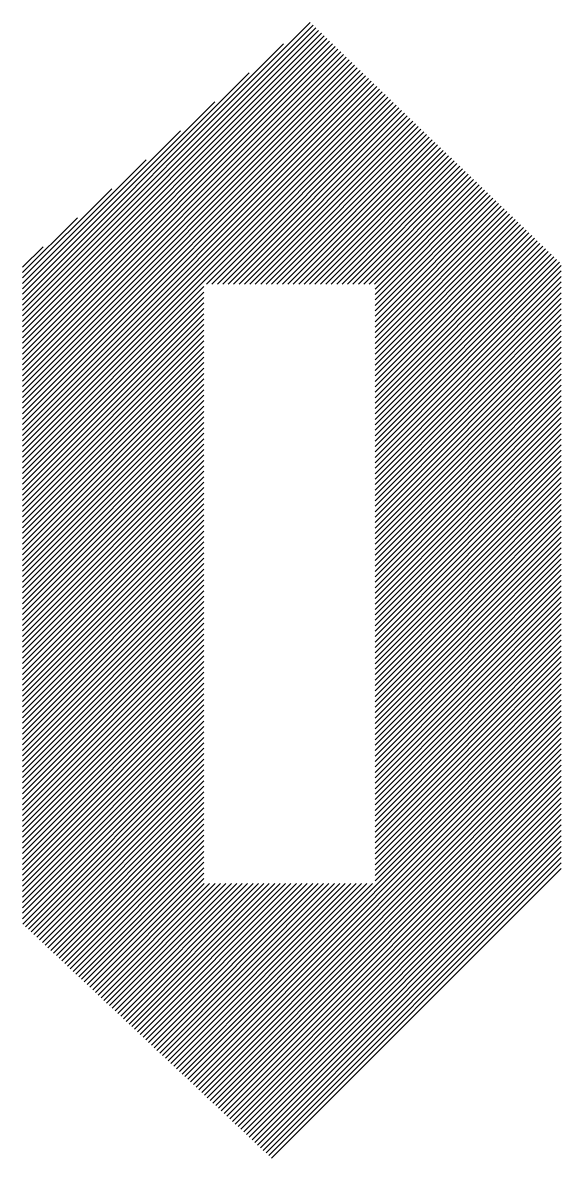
# Model space of a CAD drawing. Header units: inches. Extents: x 21 to 120937, y -15239 to 12027.
# Drawn here: x 41208.8814 to 41208.9367, y 12005.0494 to 12005.1659 of the extents above; entities that cross this region are included whole.
import ezdxf

# ---------------------------------------------------------------- set-up
doc = ezdxf.new("R2010")
doc.units = ezdxf.units.IN
doc.header["$MEASUREMENT"] = 0
doc.layers.add('ONDOCS', color=7, linetype='Continuous', lineweight=0)

# ---------------------------------------------------------------- blocks, each defined once
blk = doc.blocks.new('240A1')
at = {"layer": 'ONDOCS', "color": 7, "linetype": 'Continuous', "lineweight": -3, "ltscale": 100}
for p, q in [((1046101.598, 286295.9918), (1046102.3477, 286296.7415)), ((1046101.598, 286295.9776), (1046102.355, 286296.7346)), ((1046101.598, 286295.9635), (1046102.3622, 286296.7276)), ((1046101.598, 286295.9493), (1046102.3694, 286296.7207)), ((1046101.598, 286295.9352), (1046102.3766, 286296.7138)), ((1046101.598, 286295.921), (1046102.3838, 286296.7069)), ((1046101.598, 286295.9069), (1046102.391, 286296.6999)), ((1046101.598, 286295.8928), (1046102.3982, 286296.693)), ((1046101.598, 286296.0059), (1046102.2782, 286296.6861)), ((1046101.598, 286295.8786), (1046102.4055, 286296.6861)), ((1046101.598, 286295.8645), (1046102.4127, 286296.6791)), ((1046101.598, 286295.8503), (1046102.4199, 286296.6722)), ((1046101.598, 286295.8362), (1046102.4271, 286296.6653)), ((1046101.598, 286295.8221), (1046102.4343, 286296.6584)), ((1046101.598, 286295.8079), (1046102.4415, 286296.6514)), ((1046101.598, 286295.7938), (1046102.4488, 286296.6445)), ((1046101.598, 286295.7796), (1046102.456, 286296.6376)), ((1046101.598, 286295.7655), (1046102.4632, 286296.6307)), ((1046101.598, 286295.7513), (1046102.4704, 286296.6237)), ((1046101.598, 286295.7372), (1046102.4776, 286296.6168)), ((1046101.598, 286296.02), (1046102.1886, 286296.6107)), ((1046101.598, 286295.7231), (1046102.4848, 286296.6099)), ((1046101.598, 286295.7089), (1046102.492, 286296.603)), ((1046101.598, 286295.6948), (1046102.4993, 286296.596)), ((1046101.598, 286295.6806), (1046102.5065, 286296.5891)), ((1046101.598, 286295.6665), (1046102.5137, 286296.5822)), ((1046101.598, 286295.6523), (1046102.5209, 286296.5752)), ((1046101.598, 286295.6382), (1046102.5281, 286296.5683)), ((1046101.598, 286295.6241), (1046102.5353, 286296.5614)), ((1046101.598, 286295.6099), (1046102.5426, 286296.5545)), ((1046101.598, 286295.5958), (1046102.5498, 286296.5475)), ((1046101.598, 286296.0342), (1046102.0991, 286296.5352)), ((1046102.0772, 286296.0608), (1046102.557, 286296.5406)), ((1046102.0913, 286296.0608), (1046102.5642, 286296.5337)), ((1046102.1055, 286296.0608), (1046102.5714, 286296.5268)), ((1046102.1196, 286296.0608), (1046102.5786, 286296.5198)), ((1046102.1338, 286296.0608), (1046102.5858, 286296.5129)), ((1046102.1479, 286296.0608), (1046102.5931, 286296.506)), ((1046102.162, 286296.0608), (1046102.6003, 286296.499)), ((1046102.1762, 286296.0608), (1046102.6075, 286296.4921)), ((1046101.598, 286296.0483), (1046102.0095, 286296.4598)), ((1046102.1903, 286296.0608), (1046102.6147, 286296.4852)), ((1046102.2045, 286296.0608), (1046102.6219, 286296.4783)), ((1046102.2186, 286296.0608), (1046102.6291, 286296.4713)), ((1046102.2327, 286296.0608), (1046102.6364, 286296.4644)), ((1046102.2469, 286296.0608), (1046102.6436, 286296.4575)), ((1046102.261, 286296.0608), (1046102.6508, 286296.4506)), ((1046102.2752, 286296.0608), (1046102.658, 286296.4436)), ((1046102.2893, 286296.0608), (1046102.6652, 286296.4367)), ((1046102.3035, 286296.0608), (1046102.6724, 286296.4298)), ((1046102.3176, 286296.0608), (1046102.6796, 286296.4229)), ((1046102.3317, 286296.0608), (1046102.6869, 286296.4159)), ((1046102.3459, 286296.0608), (1046102.6941, 286296.409)), ((1046102.36, 286296.0608), (1046102.7013, 286296.4021)), ((1046101.598, 286296.0625), (1046101.9199, 286296.3844)), ((1046102.3742, 286296.0608), (1046102.7085, 286296.3951)), ((1046102.3883, 286296.0608), (1046102.7157, 286296.3882)), ((1046102.4025, 286296.0608), (1046102.7229, 286296.3813)), ((1046102.4166, 286296.0608), (1046102.7302, 286296.3744)), ((1046102.4307, 286296.0608), (1046102.7374, 286296.3674)), ((1046102.4449, 286296.0608), (1046102.7446, 286296.3605)), ((1046102.459, 286296.0608), (1046102.7518, 286296.3536)), ((1046102.4732, 286296.0608), (1046102.759, 286296.3467)), ((1046102.4873, 286296.0608), (1046102.7662, 286296.3397)), ((1046102.5014, 286296.0608), (1046102.7734, 286296.3328)), ((1046102.5156, 286296.0608), (1046102.7807, 286296.3259)), ((1046102.5166, 286296.0477), (1046102.7879, 286296.319)), ((1046102.5166, 286296.0335), (1046102.7951, 286296.312)), ((1046101.598, 286296.0766), (1046101.8304, 286296.309)), ((1046102.5166, 286296.0194), (1046102.8023, 286296.3051)), ((1046102.5166, 286296.0052), (1046102.8095, 286296.2982)), ((1046102.5166, 286295.9911), (1046102.8167, 286296.2912)), ((1046102.5166, 286295.9769), (1046102.824, 286296.2843)), ((1046102.5166, 286295.9628), (1046102.8312, 286296.2774)), ((1046102.5166, 286295.9487), (1046102.8384, 286296.2705)), ((1046102.5166, 286295.9345), (1046102.8456, 286296.2635)), ((1046102.5166, 286295.9204), (1046102.8528, 286296.2566)), ((1046101.598, 286296.0908), (1046101.7408, 286296.2335)), ((1046102.5166, 286295.9062), (1046102.86, 286296.2497)), ((1046102.5166, 286295.8921), (1046102.8672, 286296.2428)), ((1046102.5166, 286295.8779), (1046102.8745, 286296.2358)), ((1046102.5166, 286295.8638), (1046102.8817, 286296.2289)), ((1046102.5166, 286295.8497), (1046102.8889, 286296.222)), ((1046102.5166, 286295.8355), (1046102.8961, 286296.2151)), ((1046102.5166, 286295.8214), (1046102.9033, 286296.2081)), ((1046102.5166, 286295.8072), (1046102.9105, 286296.2012)), ((1046102.5166, 286295.7931), (1046102.9178, 286296.1943)), ((1046102.5166, 286295.7789), (1046102.925, 286296.1873)), ((1046102.5166, 286295.7648), (1046102.9322, 286296.1804)), ((1046102.5166, 286295.7507), (1046102.9394, 286296.1735)), ((1046102.5166, 286295.7365), (1046102.9466, 286296.1666)), ((1046101.598, 286296.1049), (1046101.6512, 286296.1581)), ((1046102.5166, 286295.7224), (1046102.9538, 286296.1596)), ((1046102.5166, 286295.7082), (1046102.961, 286296.1527)), ((1046102.5166, 286295.6941), (1046102.9683, 286296.1458)), ((1046102.5166, 286295.68), (1046102.9755, 286296.1389)), ((1046102.5166, 286295.6658), (1046102.9827, 286296.1319)), ((1046102.5166, 286295.6517), (1046102.9899, 286296.125)), ((1046102.5166, 286295.6375), (1046102.9971, 286296.1181)), ((1046102.5166, 286295.6234), (1046103.0021, 286296.1089)), ((1046102.5166, 286295.6092), (1046103.0021, 286296.0948)), ((1046102.5166, 286295.5951), (1046103.0021, 286296.0806)), ((1046101.598, 286295.5816), (1046102.0704, 286296.054)), ((1046102.5166, 286295.581), (1046103.0021, 286296.0665)), ((1046102.5166, 286295.5668), (1046103.0021, 286296.0523)), ((1046101.598, 286295.5675), (1046102.0704, 286296.0399)), ((1046101.598, 286295.5534), (1046102.0704, 286296.0258)), ((1046102.5166, 286295.5527), (1046103.0021, 286296.0382)), ((1046102.5166, 286295.5385), (1046103.0021, 286296.0241)), ((1046101.598, 286295.5392), (1046102.0704, 286296.0116)), ((1046101.598, 286295.5251), (1046102.0704, 286295.9975)), ((1046102.5166, 286295.5244), (1046103.0021, 286296.0099)), ((1046102.5166, 286295.5102), (1046103.0021, 286295.9958)), ((1046101.598, 286295.5109), (1046102.0704, 286295.9833)), ((1046101.598, 286295.4968), (1046102.0704, 286295.9692)), ((1046101.598, 286295.4826), (1046102.0704, 286295.955)), ((1046102.5166, 286295.4961), (1046103.0021, 286295.9816)), ((1046102.5166, 286295.482), (1046103.0021, 286295.9675)), ((1046101.598, 286295.4685), (1046102.0704, 286295.9409)), ((1046101.598, 286295.4544), (1046102.0704, 286295.9268)), ((1046102.5166, 286295.4678), (1046103.0021, 286295.9533)), ((1046102.5166, 286295.4537), (1046103.0021, 286295.9392)), ((1046102.5166, 286295.4395), (1046103.0021, 286295.9251)), ((1046101.598, 286295.4402), (1046102.0704, 286295.9126)), ((1046101.598, 286295.4261), (1046102.0704, 286295.8985)), ((1046102.5166, 286295.4254), (1046103.0021, 286295.9109)), ((1046102.5166, 286295.4113), (1046103.0021, 286295.8968)), ((1046101.598, 286295.4119), (1046102.0704, 286295.8843)), ((1046101.598, 286295.3978), (1046102.0704, 286295.8702)), ((1046102.5166, 286295.3971), (1046103.0021, 286295.8826)), ((1046102.5166, 286295.383), (1046103.0021, 286295.8685)), ((1046101.598, 286295.3836), (1046102.0704, 286295.8561)), ((1046101.598, 286295.3695), (1046102.0704, 286295.8419)), ((1046102.5166, 286295.3688), (1046103.0021, 286295.8544)), ((1046102.5166, 286295.3547), (1046103.0021, 286295.8402)), ((1046101.598, 286295.3554), (1046102.0704, 286295.8278)), ((1046101.598, 286295.3412), (1046102.0704, 286295.8136)), ((1046102.5166, 286295.3405), (1046103.0021, 286295.8261)), ((1046102.5166, 286295.3264), (1046103.0021, 286295.8119)), ((1046101.598, 286295.3271), (1046102.0704, 286295.7995)), ((1046101.598, 286295.3129), (1046102.0704, 286295.7853)), ((1046102.5166, 286295.3123), (1046103.0021, 286295.7978)), ((1046102.5166, 286295.2981), (1046103.0021, 286295.7836)), ((1046101.598, 286295.2988), (1046102.0704, 286295.7712)), ((1046101.598, 286295.2847), (1046102.0704, 286295.7571)), ((1046102.5166, 286295.284), (1046103.0021, 286295.7695)), ((1046102.5166, 286295.2698), (1046103.0021, 286295.7554)), ((1046101.598, 286295.2705), (1046102.0704, 286295.7429)), ((1046101.598, 286295.2564), (1046102.0704, 286295.7288)), ((1046102.5166, 286295.2557), (1046103.0021, 286295.7412)), ((1046102.5166, 286295.2415), (1046103.0021, 286295.7271)), ((1046101.598, 286295.2422), (1046102.0704, 286295.7146)), ((1046101.598, 286295.2281), (1046102.0704, 286295.7005)), ((1046102.5166, 286295.2274), (1046103.0021, 286295.7129)), ((1046102.5166, 286295.2133), (1046103.0021, 286295.6988)), ((1046101.598, 286295.2139), (1046102.0704, 286295.6863)), ((1046101.598, 286295.1998), (1046102.0704, 286295.6722)), ((1046102.5166, 286295.1991), (1046103.0021, 286295.6846)), ((1046102.5166, 286295.185), (1046103.0021, 286295.6705)), ((1046101.598, 286295.1857), (1046102.0704, 286295.6581)), ((1046101.598, 286295.1715), (1046102.0704, 286295.6439)), ((1046101.598, 286295.1574), (1046102.0704, 286295.6298)), ((1046102.5166, 286295.1708), (1046103.0021, 286295.6564)), ((1046102.5166, 286295.1567), (1046103.0021, 286295.6422)), ((1046101.598, 286295.1432), (1046102.0704, 286295.6156)), ((1046101.598, 286295.1291), (1046102.0704, 286295.6015)), ((1046102.5166, 286295.1426), (1046103.0021, 286295.6281)), ((1046102.5166, 286295.1284), (1046103.0021, 286295.6139)), ((1046102.5166, 286295.1143), (1046103.0021, 286295.5998)), ((1046101.598, 286295.1149), (1046102.0704, 286295.5874)), ((1046101.598, 286295.1008), (1046102.0704, 286295.5732)), ((1046102.5166, 286295.1001), (1046103.0021, 286295.5857)), ((1046102.5166, 286295.086), (1046103.0021, 286295.5715)), ((1046101.598, 286295.0867), (1046102.0704, 286295.5591)), ((1046101.598, 286295.0725), (1046102.0704, 286295.5449)), ((1046102.5166, 286295.0718), (1046103.0021, 286295.5574)), ((1046102.5166, 286295.0577), (1046103.0021, 286295.5432)), ((1046101.598, 286295.0584), (1046102.0704, 286295.5308)), ((1046101.598, 286295.0442), (1046102.0704, 286295.5166)), ((1046102.5166, 286295.0436), (1046103.0021, 286295.5291)), ((1046102.5166, 286295.0294), (1046103.0021, 286295.5149)), ((1046101.598, 286295.0301), (1046102.0704, 286295.5025)), ((1046101.598, 286295.016), (1046102.0704, 286295.4884)), ((1046102.5166, 286295.0153), (1046103.0021, 286295.5008)), ((1046102.5166, 286295.0011), (1046103.0021, 286295.4867)), ((1046101.598, 286295.0018), (1046102.0704, 286295.4742)), ((1046101.598, 286294.9877), (1046102.0704, 286295.4601)), ((1046102.5166, 286294.987), (1046103.0021, 286295.4725)), ((1046102.5166, 286294.9728), (1046103.0021, 286295.4584)), ((1046101.598, 286294.9735), (1046102.0704, 286295.4459)), ((1046101.598, 286294.9594), (1046102.0704, 286295.4318)), ((1046102.5166, 286294.9587), (1046103.0021, 286295.4442)), ((1046102.5166, 286294.9446), (1046103.0021, 286295.4301)), ((1046101.598, 286294.9452), (1046102.0704, 286295.4176)), ((1046101.598, 286294.9311), (1046102.0704, 286295.4035)), ((1046102.5166, 286294.9304), (1046103.0021, 286295.4159)), ((1046102.5166, 286294.9163), (1046103.0021, 286295.4018)), ((1046101.598, 286294.917), (1046102.0704, 286295.3894)), ((1046101.598, 286294.9028), (1046102.0704, 286295.3752)), ((1046102.5166, 286294.9021), (1046103.0021, 286295.3877)), ((1046102.5166, 286294.888), (1046103.0021, 286295.3735)), ((1046101.598, 286294.8887), (1046102.0704, 286295.3611)), ((1046101.598, 286294.8745), (1046102.0704, 286295.3469)), ((1046102.5166, 286294.8739), (1046103.0021, 286295.3594)), ((1046102.5166, 286294.8597), (1046103.0021, 286295.3452)), ((1046101.598, 286294.8604), (1046102.0704, 286295.3328)), ((1046101.598, 286294.8462), (1046102.0704, 286295.3186)), ((1046101.598, 286294.8321), (1046102.0704, 286295.3045)), ((1046102.5166, 286294.8456), (1046103.0021, 286295.3311)), ((1046102.5166, 286294.8314), (1046103.0021, 286295.317)), ((1046101.598, 286294.818), (1046102.0704, 286295.2904)), ((1046101.598, 286294.8038), (1046102.0704, 286295.2762)), ((1046102.5166, 286294.8173), (1046103.0021, 286295.3028)), ((1046102.5166, 286294.8031), (1046103.0021, 286295.2887)), ((1046102.5166, 286294.789), (1046103.0021, 286295.2745)), ((1046101.598, 286294.7897), (1046102.0704, 286295.2621)), ((1046101.598, 286294.7755), (1046102.0704, 286295.2479)), ((1046102.5166, 286294.7749), (1046103.0021, 286295.2604)), ((1046102.5166, 286294.7607), (1046103.0021, 286295.2462)), ((1046101.598, 286294.7614), (1046102.0704, 286295.2338)), ((1046101.598, 286294.7473), (1046102.0704, 286295.2197)), ((1046102.5166, 286294.7466), (1046103.0021, 286295.2321)), ((1046102.5166, 286294.7324), (1046103.0021, 286295.218)), ((1046101.598, 286294.7331), (1046102.0704, 286295.2055)), ((1046101.598, 286294.719), (1046102.0704, 286295.1914)), ((1046102.5166, 286294.7183), (1046103.0021, 286295.2038)), ((1046102.5166, 286294.7041), (1046103.0021, 286295.1897)), ((1046101.598, 286294.7048), (1046102.0704, 286295.1772)), ((1046101.598, 286294.6907), (1046102.0704, 286295.1631)), ((1046102.5166, 286294.69), (1046103.0021, 286295.1755)), ((1046102.5166, 286294.6759), (1046103.0021, 286295.1614)), ((1046101.598, 286294.6765), (1046102.0704, 286295.1489)), ((1046101.598, 286294.6624), (1046102.0704, 286295.1348)), ((1046102.5166, 286294.6617), (1046103.0021, 286295.1472)), ((1046102.5166, 286294.6476), (1046103.0021, 286295.1331)), ((1046101.598, 286294.6483), (1046102.0704, 286295.1207)), ((1046101.598, 286294.6341), (1046102.0704, 286295.1065)), ((1046102.5166, 286294.6334), (1046103.0021, 286295.119)), ((1046102.5166, 286294.6193), (1046103.0021, 286295.1048)), ((1046101.598, 286294.62), (1046102.0704, 286295.0924)), ((1046101.598, 286294.6058), (1046102.0704, 286295.0782)), ((1046102.5166, 286294.6052), (1046103.0021, 286295.0907)), ((1046102.5166, 286294.591), (1046103.0021, 286295.0765)), ((1046101.598, 286294.5917), (1046102.0704, 286295.0641)), ((1046101.598, 286294.5775), (1046102.0704, 286295.0499)), ((1046102.5166, 286294.5769), (1046103.0021, 286295.0624)), ((1046102.5166, 286294.5627), (1046103.0021, 286295.0483)), ((1046101.598, 286294.5634), (1046102.0704, 286295.0358)), ((1046101.598, 286294.5493), (1046102.0704, 286295.0217)), ((1046102.5166, 286294.5486), (1046103.0021, 286295.0341)), ((1046102.5166, 286294.5344), (1046103.0021, 286295.02)), ((1046101.598, 286294.5351), (1046102.0704, 286295.0075)), ((1046101.598, 286294.521), (1046102.0704, 286294.9934)), ((1046101.598, 286294.5068), (1046102.0704, 286294.9792)), ((1046102.5166, 286294.5203), (1046103.0021, 286295.0058)), ((1046102.5166, 286294.5062), (1046103.0021, 286294.9917)), ((1046101.598, 286294.4927), (1046102.0704, 286294.9651)), ((1046101.598, 286294.4786), (1046102.0704, 286294.951)), ((1046102.0211, 286293.9966), (1046103.0021, 286294.9775)), ((1046102.0284, 286293.9897), (1046103.0021, 286294.9634)), ((1046102.0357, 286293.9829), (1046103.0021, 286294.9493)), ((1046101.598, 286294.4644), (1046102.0704, 286294.9368)), ((1046101.598, 286294.4503), (1046102.0704, 286294.9227)), ((1046102.043, 286293.976), (1046103.0021, 286294.9351)), ((1046102.0503, 286293.9692), (1046103.0021, 286294.921)), ((1046101.598, 286294.4361), (1046102.0704, 286294.9085)), ((1046101.598, 286294.422), (1046102.0704, 286294.8944)), ((1046102.0576, 286293.9623), (1046103.0021, 286294.9068)), ((1046102.0649, 286293.9554), (1046103.0021, 286294.8927)), ((1046101.598, 286294.4078), (1046102.0704, 286294.8802)), ((1046101.5983, 286294.394), (1046102.0704, 286294.8661)), ((1046102.0721, 286293.9486), (1046103.0021, 286294.8785)), ((1046102.0794, 286293.9417), (1046103.0021, 286294.8644)), ((1046101.6056, 286294.3871), (1046102.0704, 286294.852)), ((1046101.6129, 286294.3803), (1046102.0704, 286294.8378)), ((1046102.0867, 286293.9349), (1046103.0021, 286294.8503)), ((1046102.094, 286293.928), (1046103.0021, 286294.8361)), ((1046101.6202, 286294.3734), (1046102.0704, 286294.8237)), ((1046101.6275, 286294.3666), (1046102.0704, 286294.8095)), ((1046102.1013, 286293.9212), (1046103.0021, 286294.822)), ((1046102.1086, 286293.9143), (1046103.0021, 286294.8078)), ((1046101.6348, 286294.3597), (1046102.0704, 286294.7954)), ((1046101.642, 286294.3529), (1046102.0704, 286294.7812)), ((1046102.1159, 286293.9075), (1046103.0021, 286294.7937)), ((1046102.1232, 286293.9006), (1046103.0021, 286294.7796)), ((1046101.6493, 286294.346), (1046102.0704, 286294.7671)), ((1046101.6566, 286294.3392), (1046102.0704, 286294.753)), ((1046102.1305, 286293.8938), (1046103.0021, 286294.7654)), ((1046102.1378, 286293.8869), (1046103.0021, 286294.7513)), ((1046101.6639, 286294.3323), (1046102.0704, 286294.7388)), ((1046101.6712, 286294.3255), (1046102.0704, 286294.7247)), ((1046102.145, 286293.8801), (1046103.0021, 286294.7371)), ((1046102.1523, 286293.8732), (1046103.0021, 286294.723)), ((1046101.6785, 286294.3186), (1046102.0704, 286294.7105)), ((1046101.6858, 286294.3118), (1046102.0704, 286294.6964)), ((1046102.1596, 286293.8664), (1046103.0021, 286294.7088)), ((1046102.1669, 286293.8595), (1046103.0021, 286294.6947)), ((1046101.6931, 286294.3049), (1046102.0704, 286294.6823)), ((1046101.7004, 286294.2981), (1046102.0704, 286294.6681)), ((1046101.7077, 286294.2912), (1046102.0704, 286294.654)), ((1046102.1742, 286293.8527), (1046103.0021, 286294.6806)), ((1046102.1815, 286293.8458), (1046103.0021, 286294.6664)), ((1046101.7149, 286294.2844), (1046102.0704, 286294.6398)), ((1046101.7222, 286294.2775), (1046102.0704, 286294.6257)), ((1046102.1888, 286293.839), (1046103.0021, 286294.6523)), ((1046102.1961, 286293.8321), (1046103.0021, 286294.6381)), ((1046102.2034, 286293.8253), (1046103.0021, 286294.624)), ((1046101.7295, 286294.2707), (1046102.0704, 286294.6115)), ((1046101.7368, 286294.2638), (1046102.0704, 286294.5974)), ((1046102.2106, 286293.8184), (1046103.0021, 286294.6098)), ((1046102.2179, 286293.8115), (1046103.0021, 286294.5957)), ((1046101.7441, 286294.257), (1046102.0704, 286294.5833)), ((1046101.7514, 286294.2501), (1046102.0704, 286294.5691)), ((1046102.2252, 286293.8047), (1046103.0021, 286294.5816)), ((1046102.2325, 286293.7978), (1046103.0021, 286294.5674)), ((1046101.7587, 286294.2432), (1046102.0704, 286294.555)), ((1046101.766, 286294.2364), (1046102.0704, 286294.5408)), ((1046102.2398, 286293.791), (1046103.0021, 286294.5533)), ((1046102.2471, 286293.7841), (1046103.0021, 286294.5391)), ((1046101.7733, 286294.2295), (1046102.0704, 286294.5267)), ((1046101.7806, 286294.2227), (1046102.0704, 286294.5125)), ((1046101.7878, 286294.2158), (1046102.0713, 286294.4993)), ((1046101.7951, 286294.209), (1046102.0854, 286294.4993)), ((1046101.8024, 286294.2021), (1046102.0995, 286294.4993)), ((1046101.8097, 286294.1953), (1046102.1137, 286294.4993)), ((1046101.817, 286294.1884), (1046102.1278, 286294.4993)), ((1046101.8243, 286294.1816), (1046102.142, 286294.4993)), ((1046101.8316, 286294.1747), (1046102.1561, 286294.4993)), ((1046101.8389, 286294.1679), (1046102.1703, 286294.4993)), ((1046101.8462, 286294.161), (1046102.1844, 286294.4993)), ((1046101.8535, 286294.1542), (1046102.1985, 286294.4993)), ((1046101.8607, 286294.1473), (1046102.2127, 286294.4993)), ((1046101.868, 286294.1405), (1046102.2268, 286294.4993)), ((1046101.8753, 286294.1336), (1046102.241, 286294.4993)), ((1046101.8826, 286294.1268), (1046102.2551, 286294.4993)), ((1046101.8899, 286294.1199), (1046102.2693, 286294.4993)), ((1046101.8972, 286294.1131), (1046102.2834, 286294.4993)), ((1046101.9045, 286294.1062), (1046102.2975, 286294.4993)), ((1046101.9118, 286294.0993), (1046102.3117, 286294.4993)), ((1046101.9191, 286294.0925), (1046102.3258, 286294.4993)), ((1046101.9263, 286294.0856), (1046102.34, 286294.4993)), ((1046101.9336, 286294.0788), (1046102.3541, 286294.4993)), ((1046101.9409, 286294.0719), (1046102.3682, 286294.4993)), ((1046101.9482, 286294.0651), (1046102.3824, 286294.4993)), ((1046101.9555, 286294.0582), (1046102.3965, 286294.4993)), ((1046101.9628, 286294.0514), (1046102.4107, 286294.4993)), ((1046101.9701, 286294.0445), (1046102.4248, 286294.4993)), ((1046101.9774, 286294.0377), (1046102.439, 286294.4993)), ((1046101.9847, 286294.0308), (1046102.4531, 286294.4993)), ((1046101.992, 286294.024), (1046102.4672, 286294.4993)), ((1046101.9992, 286294.0171), (1046102.4814, 286294.4993)), ((1046102.0065, 286294.0103), (1046102.4955, 286294.4993)), ((1046102.0138, 286294.0034), (1046102.5097, 286294.4993))]:
    blk.add_line(p, q, dxfattribs=at)

msp = doc.modelspace()

# ---------------------------------------------------------------- block references
at = {"xscale": 0.03937007874015748, "yscale": 0.03937007874015748, "zscale": 0.03937007874015748}
msp.add_blockref('240A1', (23.77912, 733.6406), dxfattribs=at)

doc.saveas('drawing.dxf')
